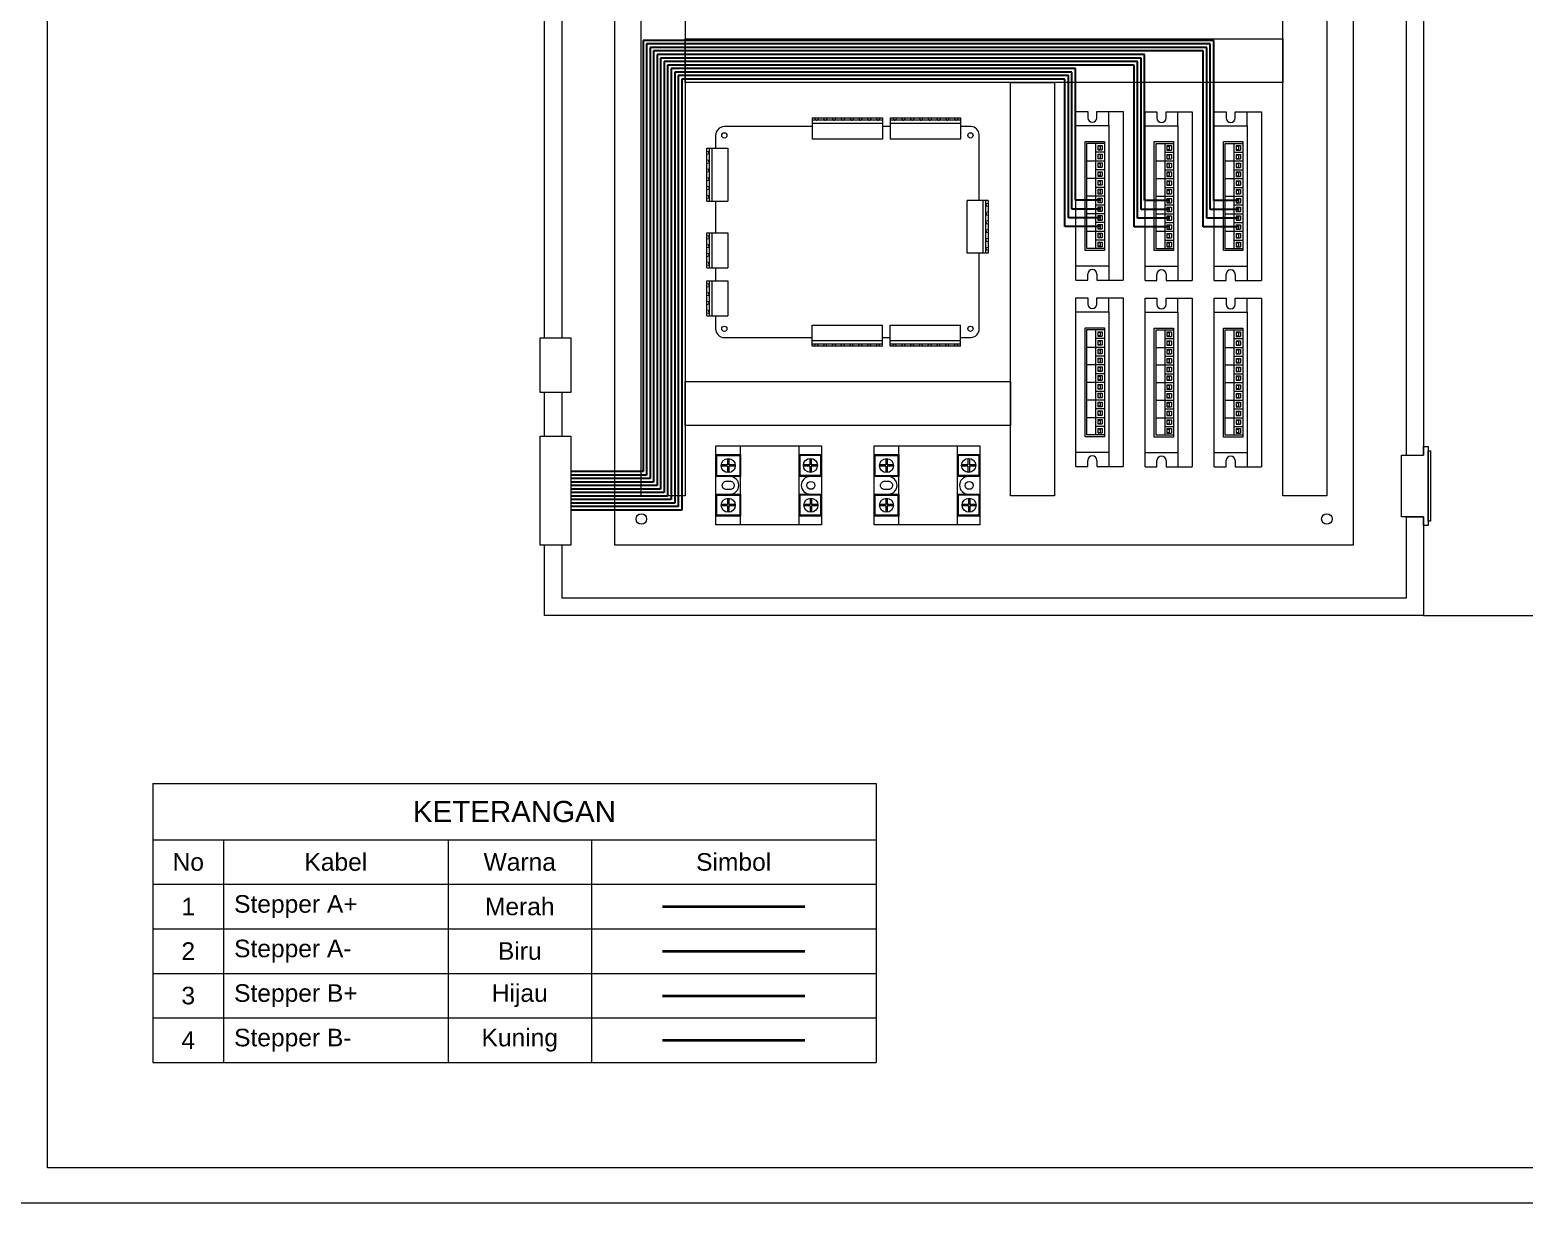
# Model space of a CAD drawing. Header units: millimetres. Extents: x 1937 to 4749, y 83 to 1608.
# Drawn here: x 2362.3 to 2574.8, y 82.9 to 249.8 of the extents above; entities that cross this region are included whole.
import ezdxf

# ---------------------------------------------------------------- set-up
doc = ezdxf.new("R2010")
doc.units = ezdxf.units.MM
doc.layers.get('0').update_dxf_attribs({"lineweight": 0})
for name, color, linetype, lineweight in [('A+', 1, 'Continuous', 30), ('A-', 150, 'Continuous', 30), ('B+', 3, 'Continuous', 30), ('B-', 2, 'Continuous', 30), ('Box Panel', 7, 'Continuous', 0), ('SSR DC', 7, 'Continuous', 0), ('TB6600', 7, 'Continuous', 0)]:
    doc.layers.add(name, color=color, linetype=linetype, lineweight=lineweight)
doc.layers.add('Cable Duct', color=7, linetype='Continuous')
doc.styles.get("Standard").update_dxf_attribs({"font": 'arial.ttf'})

# ---------------------------------------------------------------- blocks, each defined once
blk = doc.blocks.new('TB6600')
for p, q in [((5.36, 41.97), (12.11, 41.97)), ((17.31, 41.97), (24.06, 41.97)), ((24.06, 41.97), (32.21, 41.97)), ((5.36, -54.03), (12.11, -54.03)), ((17.31, -54.03), (24.06, -54.03)), ((24.06, -54.03), (32.21, -54.03))]:
    blk.add_line(p, q)
for points in [[(12.11, 41.97), (12.11, 38.42)], [(17.31, 38.42), (17.31, 38.42), (17.31, 41.97)], [(12.11, -54.03), (12.11, -50.48)], [(17.31, -50.48), (17.31, -50.48), (17.31, -54.03)]]:
    blk.add_lwpolyline(points)
for centre, start, end in [((14.71, 38.42), 180, 0), ((14.71, -50.48), 0, 180)]:
    blk.add_arc(centre, 2.6, start, end)
at = {"layer": 'TB6600'}
for p, q in [((5.36, -54.03), (5.36, 41.97)), ((24.06, 33.97), (24.06, 41.97)), ((32.21, 41.97), (32.21, -54.03)), ((10.56, 24.97), (21.56, 24.97)), ((10.56, -37.03), (10.56, 24.97)), ((11.56, 23.97), (21.56, 23.97)), ((11.56, -36.03), (11.56, 23.97)), ((16.56, 23.97), (16.56, -36.03)), ((16.56, 18.97), (21.56, 18.97)), ((17.81, 22.72), (20.31, 22.72)), ((17.81, 22.72), (17.81, 20.22)), ((17.81, 22.47), (19.06, 22.47)), ((17.81, 20.47), (19.06, 20.47)), ((17.81, 20.22), (20.31, 20.22)), ((17.81, 20.22), (20.31, 20.22)), ((17.81, 17.72), (20.31, 17.72)), ((17.81, 17.72), (17.81, 15.22)), ((17.81, 17.47), (19.06, 17.47)), ((19.06, 22.47), (19.06, 20.47)), ((19.06, 17.47), (19.06, 15.47)), ((20.31, 22.72), (20.31, 20.22)), ((20.31, 17.72), (20.31, 15.22)), ((21.56, 24.97), (21.56, 23.97)), ((21.56, 23.97), (21.56, -36.03)), ((11.56, 13.97), (21.56, 13.97)), ((16.56, 8.97), (21.56, 8.97)), ((17.81, 15.47), (19.06, 15.47)), ((17.81, 15.22), (20.31, 15.22)), ((17.81, 15.22), (20.31, 15.22)), ((17.81, 12.72), (20.31, 12.72)), ((17.81, 12.72), (17.81, 10.22)), ((17.81, 12.47), (19.06, 12.47)), ((17.81, 10.47), (19.06, 10.47)), ((17.81, 10.22), (20.31, 10.22)), ((17.81, 10.22), (20.31, 10.22)), ((19.06, 12.47), (19.06, 10.47)), ((20.31, 12.72), (20.31, 10.22)), ((11.56, 3.97), (21.56, 3.97)), ((17.81, 7.72), (20.31, 7.72)), ((17.81, 7.72), (17.81, 5.22)), ((17.81, 7.47), (19.06, 7.47)), ((17.81, 5.47), (19.06, 5.47)), ((17.81, 5.22), (20.31, 5.22)), ((17.81, 5.22), (20.31, 5.22)), ((17.81, 2.72), (20.31, 2.72)), ((17.81, 2.72), (17.81, 0.22)), ((17.81, 2.47), (19.06, 2.47)), ((17.81, 0.47), (19.06, 0.47)), ((17.81, 0.22), (20.31, 0.22)), ((17.81, 0.22), (20.31, 0.22)), ((19.06, 7.47), (19.06, 5.47)), ((19.06, 2.47), (19.06, 0.47)), ((20.31, 7.72), (20.31, 5.22)), ((20.31, 2.72), (20.31, 0.22)), ((11.56, -6.03), (21.56, -6.03)), ((16.56, -1.03), (21.56, -1.03)), ((17.81, -2.28), (20.31, -2.28)), ((17.81, -2.28), (17.81, -4.78)), ((17.81, -2.53), (19.06, -2.53)), ((17.81, -4.53), (19.06, -4.53)), ((17.81, -4.78), (20.31, -4.78)), ((17.81, -4.78), (20.31, -4.78)), ((17.81, -7.28), (20.31, -7.28)), ((17.81, -7.28), (17.81, -9.78)), ((17.81, -7.53), (19.06, -7.53)), ((19.06, -2.53), (19.06, -4.53)), ((19.06, -7.53), (19.06, -9.53)), ((20.31, -2.28), (20.31, -4.78)), ((20.31, -7.28), (20.31, -9.78)), ((11.56, -16.03), (21.56, -16.03)), ((16.56, -11.03), (21.56, -11.03)), ((17.81, -9.53), (19.06, -9.53)), ((17.81, -9.78), (20.31, -9.78)), ((17.81, -9.78), (20.31, -9.78)), ((17.81, -12.28), (20.31, -12.28)), ((17.81, -12.28), (17.81, -14.78)), ((17.81, -12.53), (19.06, -12.53)), ((17.81, -14.53), (19.06, -14.53)), ((17.81, -14.78), (20.31, -14.78)), ((17.81, -14.78), (20.31, -14.78)), ((19.06, -12.53), (19.06, -14.53)), ((20.31, -12.28), (20.31, -14.78)), ((16.56, -21.03), (21.56, -21.03)), ((17.81, -17.28), (20.31, -17.28)), ((17.81, -17.28), (17.81, -19.78)), ((17.81, -17.53), (19.06, -17.53)), ((17.81, -19.53), (19.06, -19.53)), ((17.81, -19.78), (20.31, -19.78)), ((17.81, -19.78), (20.31, -19.78)), ((17.81, -22.28), (20.31, -22.28)), ((17.81, -22.28), (17.81, -24.78)), ((17.81, -22.53), (19.06, -22.53)), ((17.81, -24.53), (19.06, -24.53)), ((17.81, -24.78), (20.31, -24.78)), ((17.81, -24.78), (20.31, -24.78)), ((19.06, -17.53), (19.06, -19.53)), ((19.06, -22.53), (19.06, -24.53)), ((20.31, -17.28), (20.31, -19.78)), ((20.31, -22.28), (20.31, -24.78)), ((11.56, -26.03), (21.56, -26.03)), ((16.56, -31.03), (21.56, -31.03)), ((17.81, -27.28), (20.31, -27.28)), ((17.81, -27.28), (17.81, -29.78)), ((17.81, -27.53), (19.06, -27.53)), ((17.81, -29.53), (19.06, -29.53)), ((17.81, -29.78), (20.31, -29.78)), ((17.81, -29.78), (20.31, -29.78)), ((17.81, -32.28), (20.31, -32.28)), ((17.81, -32.28), (17.81, -34.78)), ((17.81, -32.53), (19.06, -32.53)), ((19.06, -27.53), (19.06, -29.53)), ((19.06, -32.53), (19.06, -34.53)), ((20.31, -27.28), (20.31, -29.78)), ((20.31, -32.28), (20.31, -34.78)), ((21.56, -37.03), (10.56, -37.03)), ((21.56, -36.03), (11.56, -36.03)), ((17.81, -34.53), (19.06, -34.53)), ((17.81, -34.78), (20.31, -34.78)), ((17.81, -34.78), (20.31, -34.78)), ((21.56, -36.03), (21.56, -37.03)), ((24.06, -46.03), (24.06, -54.03))]:
    blk.add_line(p, q, dxfattribs=at)
blk.add_lwpolyline([(5.36, 33.97), (24.06, 33.97), (24.06, -46.03), (5.36, -46.03)], close=True, dxfattribs=at)
blk = doc.blocks.new('SSR DC')
at = {"lineweight": 0}
for p, q in [((395.43, -135.13), (394.54, -135.13)), ((395.43, -135.33), (394.54, -135.33)), ((395.43, -135.13), (395.43, -134.24)), ((395.43, -136.23), (395.43, -135.33)), ((395.63, -135.13), (395.63, -134.24)), ((396.53, -135.13), (395.63, -135.13)), ((395.63, -136.23), (395.63, -135.33)), ((396.53, -135.33), (395.63, -135.33)), ((401.06, -135.13), (400.16, -135.13)), ((401.06, -135.33), (400.16, -135.33)), ((401.06, -135.13), (401.06, -134.24)), ((401.06, -136.23), (401.06, -135.33)), ((401.26, -135.13), (401.26, -134.24)), ((402.15, -135.13), (401.26, -135.13)), ((401.26, -136.23), (401.26, -135.33)), ((402.15, -135.33), (401.26, -135.33)), ((392.72, -136.98), (403.97, -136.98)), ((392.72, -145.33), (403.97, -145.33)), ((395.43, -146.88), (395.43, -145.99)), ((395.63, -146.88), (395.63, -145.99)), ((401.09, -146.81), (401.09, -145.91)), ((401.29, -146.81), (401.29, -145.91)), ((395.43, -146.88), (394.54, -146.88)), ((395.43, -147.08), (394.54, -147.08)), ((395.43, -147.98), (395.43, -147.08)), ((396.53, -146.88), (395.63, -146.88)), ((395.63, -147.98), (395.63, -147.08)), ((396.53, -147.08), (395.63, -147.08)), ((401.09, -146.81), (400.19, -146.81)), ((401.09, -147.01), (400.19, -147.01)), ((401.09, -147.9), (401.09, -147.01)), ((402.18, -146.81), (401.29, -146.81)), ((401.29, -147.9), (401.29, -147.01)), ((402.18, -147.01), (401.29, -147.01))]:
    blk.add_line(p, q, dxfattribs=at)
for points in [[(392.72, -133.48), (403.97, -133.48), (403.97, -148.48), (392.72, -148.48)], [(393.97, -133.48), (397.1, -133.48), (397.1, -136.98), (393.97, -136.98)], [(394.1, -133.61), (396.97, -133.61), (396.97, -136.86), (394.1, -136.86)], [(399.6, -133.48), (402.72, -133.48), (402.72, -136.98), (399.6, -136.98)], [(399.72, -133.61), (402.6, -133.61), (402.6, -136.86), (399.72, -136.86)], [(397.11, -148.48), (393.96, -148.48), (393.96, -145.33), (397.11, -145.33)], [(396.99, -148.36), (394.09, -148.36), (394.09, -145.46), (396.99, -145.46)], [(402.76, -148.48), (399.61, -148.48), (399.61, -145.33), (402.76, -145.33)], [(402.64, -148.36), (399.74, -148.36), (399.74, -145.46), (402.64, -145.46)]]:
    blk.add_lwpolyline(points, close=True, dxfattribs=at)
for points in [[(397.1, -133.48), (397.1, -135.48, 0.414214), (398.35, -136.73), (398.35, -136.73, 0.414214), (399.6, -135.48), (399.6, -133.48)], [(397.75, -135.23), (397.75, -134.98, -0.414214), (398.35, -134.38), (398.35, -134.38, -0.414214), (398.95, -134.98), (398.95, -135.23)], [(398.95, -135.48), (398.95, -135.48, -0.414214), (398.35, -136.08), (398.35, -136.08, -0.414214), (397.75, -135.48)], [(399.61, -148.48), (399.61, -146.86, 0.414214), (398.36, -145.61), (398.36, -145.61, 0.414214), (397.11, -146.86), (397.11, -148.48)]]:
    blk.add_lwpolyline(points, format="xyb", dxfattribs=at)
for points in [[(397.75, -135.48), (397.75, -135.23)], [(398.95, -135.23), (398.95, -135.48)]]:
    blk.add_lwpolyline(points, dxfattribs=at)
for centre, radius in [((395.53, -135.23), 1), ((401.16, -135.23), 1), ((395.53, -146.98), 1), ((398.35, -146.98), 0.562), ((401.19, -146.91), 1)]:
    blk.add_circle(centre, radius, dxfattribs=at)
blk = doc.blocks.new('*T39')
at = {"color": 0, "linetype": 'ByBlock', "lineweight": -2, "transparency": 16777216}
for p, q in [((0, 0), (102.82, 0)), ((0, 0), (0, -39.67)), ((102.82, 0), (102.82, -39.67)), ((0, -8), (102.82, -8)), ((10.04, -8), (10.04, -39.67)), ((41.99, -8), (41.99, -39.67)), ((62.34, -8), (62.34, -39.67)), ((0, -14.33), (102.82, -14.33)), ((0, -20.67), (102.82, -20.67)), ((0, -27), (102.82, -27)), ((0, -33.33), (102.82, -33.33)), ((0, -39.67), (102.82, -39.67))]:
    blk.add_line(p, q, dxfattribs=at)
at = {"color": 0, "transparency": 16777216}
for s, insert, char_height, width, attachment_point in [('KETERANGAN', (51.41, -4), 3, 99.8175, 5), ('No', (5.02, -11.17), 2.5, 7.0402, 5), ('Kabel', (26.01, -11.17), 2.5, 28.9469, 5), ('Warna', (52.16, -11.17), 2.5, 17.3479, 5), ('Simbol', (82.58, -11.17), 2.5, 37.4825, 5), ('1', (5.02, -17.5), 2.5, 7.0402, 5), ('Stepper A+', (11.54, -17.5), 2.5, 28.9469, 4), ('Merah', (52.16, -17.5), 2.5, 17.3479, 5), ('2', (5.02, -23.83), 2.5, 7.0402, 5), ('Stepper A-', (11.54, -23.83), 2.5, 28.9469, 4), ('Biru', (52.16, -23.83), 2.5, 17.3479, 5), ('3', (5.02, -30.17), 2.5, 7.0402, 5), ('Stepper B+', (11.54, -30.17), 2.5, 28.9469, 4), ('Hijau', (52.16, -30.17), 2.5, 17.3479, 5), ('4', (5.02, -36.5), 2.5, 7.0402, 5), ('Stepper B-', (11.54, -36.5), 2.5, 28.9469, 4), ('Kuning', (52.16, -36.5), 2.5, 17.3479, 5)]:
    blk.add_mtext(s, dxfattribs=dict(at, insert=insert, char_height=char_height, width=width, attachment_point=attachment_point))

msp = doc.modelspace()

# ---------------------------------------------------------------- linework, layer by layer
for p, q in [((2455.522, 242.282), (2455.522, 199.782)), ((2558.022, 189.297), (2560.522, 189.297)), ((2558.022, 180.547), (2560.522, 180.547)), ((2560.522, 166.484), (2579.76, 166.484))]:
    msp.add_line(p, q)
at = {"color": 7, "linetype": 'Continuous', "lineweight": 0}
for p, q in [((2461.146, 236.03), (2461.034, 236.028)), ((2473.556, 236.03), (2461.146, 236.03)), ((2473.556, 237.264), (2473.556, 234.264)), ((2473.556, 237.264), (2483.556, 237.264)), ((2483.556, 236.939), (2473.556, 236.939)), ((2473.556, 236.514), (2483.556, 236.514)), ((2473.956, 237.264), (2474.006, 236.939)), ((2474.119, 236.964), (2474.112, 236.939)), ((2474.119, 236.964), (2474.244, 236.964)), ((2474.244, 236.964), (2474.25, 236.939)), ((2474.406, 237.264), (2474.356, 236.939)), ((2475.206, 237.264), (2475.256, 236.939)), ((2475.369, 236.964), (2475.362, 236.939)), ((2475.369, 236.964), (2475.494, 236.964)), ((2475.494, 236.964), (2475.5, 236.939)), ((2475.656, 237.264), (2475.606, 236.939)), ((2476.456, 237.264), (2476.506, 236.939)), ((2476.619, 236.964), (2476.612, 236.939)), ((2476.619, 236.964), (2476.744, 236.964)), ((2476.744, 236.964), (2476.75, 236.939)), ((2476.906, 237.264), (2476.856, 236.939)), ((2477.706, 237.264), (2477.756, 236.939)), ((2477.869, 236.964), (2477.862, 236.939)), ((2477.869, 236.964), (2477.994, 236.964)), ((2477.994, 236.964), (2478, 236.939)), ((2478.156, 237.264), (2478.106, 236.939)), ((2478.956, 237.264), (2479.006, 236.939)), ((2479.119, 236.964), (2479.112, 236.939)), ((2479.119, 236.964), (2479.244, 236.964)), ((2479.244, 236.964), (2479.25, 236.939)), ((2479.406, 237.264), (2479.356, 236.939)), ((2480.206, 237.264), (2480.256, 236.939)), ((2480.369, 236.964), (2480.362, 236.939)), ((2480.369, 236.964), (2480.494, 236.964)), ((2480.494, 236.964), (2480.5, 236.939)), ((2480.656, 237.264), (2480.606, 236.939)), ((2481.456, 237.264), (2481.506, 236.939)), ((2481.619, 236.964), (2481.612, 236.939)), ((2481.619, 236.964), (2481.744, 236.964)), ((2481.744, 236.964), (2481.75, 236.939)), ((2481.906, 237.264), (2481.856, 236.939)), ((2482.706, 237.264), (2482.756, 236.939)), ((2482.869, 236.964), (2482.862, 236.939)), ((2482.869, 236.964), (2482.994, 236.964)), ((2482.994, 236.964), (2483, 236.939)), ((2483.156, 237.264), (2483.106, 236.939)), ((2483.556, 237.264), (2483.556, 234.264)), ((2484.669, 236.03), (2483.556, 236.03)), ((2484.669, 237.264), (2484.669, 234.264)), ((2484.669, 237.264), (2494.669, 237.264)), ((2494.669, 236.939), (2484.669, 236.939)), ((2484.669, 236.514), (2494.669, 236.514)), ((2485.069, 237.264), (2485.119, 236.939)), ((2485.231, 236.964), (2485.225, 236.939)), ((2485.231, 236.964), (2485.356, 236.964)), ((2485.356, 236.964), (2485.362, 236.939)), ((2485.519, 237.264), (2485.469, 236.939)), ((2486.319, 237.264), (2486.369, 236.939)), ((2486.481, 236.964), (2486.475, 236.939)), ((2486.481, 236.964), (2486.606, 236.964)), ((2486.606, 236.964), (2486.612, 236.939)), ((2486.769, 237.264), (2486.719, 236.939)), ((2487.569, 237.264), (2487.619, 236.939)), ((2487.731, 236.964), (2487.725, 236.939)), ((2487.731, 236.964), (2487.856, 236.964)), ((2487.856, 236.964), (2487.862, 236.939)), ((2488.019, 237.264), (2487.969, 236.939)), ((2488.819, 237.264), (2488.869, 236.939)), ((2488.981, 236.964), (2488.975, 236.939)), ((2488.981, 236.964), (2489.106, 236.964)), ((2489.106, 236.964), (2489.112, 236.939)), ((2489.269, 237.264), (2489.219, 236.939)), ((2490.069, 237.264), (2490.119, 236.939)), ((2490.231, 236.964), (2490.225, 236.939)), ((2490.231, 236.964), (2490.356, 236.964)), ((2490.356, 236.964), (2490.362, 236.939)), ((2490.519, 237.264), (2490.469, 236.939)), ((2491.319, 237.264), (2491.369, 236.939)), ((2491.481, 236.964), (2491.475, 236.939)), ((2491.481, 236.964), (2491.606, 236.964)), ((2491.606, 236.964), (2491.612, 236.939)), ((2491.769, 237.264), (2491.719, 236.939)), ((2492.569, 237.264), (2492.619, 236.939)), ((2492.731, 236.964), (2492.725, 236.939)), ((2492.731, 236.964), (2492.856, 236.964)), ((2492.856, 236.964), (2492.862, 236.939)), ((2493.019, 237.264), (2492.969, 236.939)), ((2493.819, 237.264), (2493.869, 236.939)), ((2493.981, 236.964), (2493.975, 236.939)), ((2493.981, 236.964), (2494.106, 236.964)), ((2494.106, 236.964), (2494.112, 236.939)), ((2494.269, 237.264), (2494.219, 236.939)), ((2494.669, 237.264), (2494.669, 234.264)), ((2496.146, 236.03), (2494.669, 236.03)), ((2459.829, 234.78), (2459.829, 232.945)), ((2483.556, 234.264), (2473.556, 234.264)), ((2494.669, 234.264), (2484.669, 234.264)), ((2497.329, 234.78), (2497.327, 234.887)), ((2497.329, 225.509), (2497.329, 234.78)), ((2458.594, 232.945), (2461.594, 232.945)), ((2458.594, 225.445), (2458.594, 232.945)), ((2458.594, 232.545), (2458.919, 232.495)), ((2458.594, 232.095), (2458.919, 232.145)), ((2458.894, 232.383), (2458.919, 232.389)), ((2458.894, 232.258), (2458.894, 232.383)), ((2458.894, 232.258), (2458.919, 232.252)), ((2458.919, 232.945), (2458.919, 225.445)), ((2459.344, 225.445), (2459.344, 232.945)), ((2461.594, 232.945), (2461.594, 225.445)), ((2458.594, 231.295), (2458.919, 231.245)), ((2458.594, 230.845), (2458.919, 230.895)), ((2458.594, 230.045), (2458.919, 229.995)), ((2458.594, 229.595), (2458.919, 229.645)), ((2458.894, 231.133), (2458.919, 231.139)), ((2458.894, 231.008), (2458.894, 231.133)), ((2458.894, 231.008), (2458.919, 231.002)), ((2458.894, 229.883), (2458.919, 229.889)), ((2458.894, 229.758), (2458.894, 229.883)), ((2458.894, 229.758), (2458.919, 229.752)), ((2458.594, 228.795), (2458.919, 228.745)), ((2458.594, 228.345), (2458.919, 228.395)), ((2458.594, 227.545), (2458.919, 227.495)), ((2458.894, 228.633), (2458.919, 228.639)), ((2458.894, 228.508), (2458.894, 228.633)), ((2458.894, 228.508), (2458.919, 228.502)), ((2458.894, 227.383), (2458.919, 227.389)), ((2458.894, 227.258), (2458.894, 227.383)), ((2458.594, 227.095), (2458.919, 227.145)), ((2458.594, 226.295), (2458.919, 226.245)), ((2458.594, 225.845), (2458.919, 225.895)), ((2458.594, 225.445), (2461.594, 225.445)), ((2458.894, 227.258), (2458.919, 227.252)), ((2458.894, 226.133), (2458.919, 226.139)), ((2458.894, 226.008), (2458.894, 226.133)), ((2458.894, 226.008), (2458.919, 226.002)), ((2459.829, 225.445), (2459.829, 220.93)), ((2498.607, 225.509), (2495.607, 225.509)), ((2495.607, 218.009), (2495.607, 225.509)), ((2497.857, 225.509), (2497.857, 218.009)), ((2498.282, 218.009), (2498.282, 225.509)), ((2498.607, 225.509), (2498.607, 218.009)), ((2498.607, 225.109), (2498.282, 225.059)), ((2498.307, 224.947), (2498.282, 224.953)), ((2498.307, 224.822), (2498.282, 224.815)), ((2498.607, 224.659), (2498.282, 224.709)), ((2498.607, 223.859), (2498.282, 223.809)), ((2498.307, 223.697), (2498.282, 223.703)), ((2498.307, 223.572), (2498.282, 223.565)), ((2498.607, 223.409), (2498.282, 223.459)), ((2498.307, 224.947), (2498.307, 224.822)), ((2498.307, 223.697), (2498.307, 223.572)), ((2498.607, 222.609), (2498.282, 222.559)), ((2498.307, 222.447), (2498.282, 222.453)), ((2498.307, 222.322), (2498.282, 222.315)), ((2498.607, 222.159), (2498.282, 222.209)), ((2498.607, 221.359), (2498.282, 221.309)), ((2498.307, 221.197), (2498.282, 221.203)), ((2498.307, 221.072), (2498.282, 221.065)), ((2498.307, 222.447), (2498.307, 222.322)), ((2498.307, 221.197), (2498.307, 221.072)), ((2458.599, 220.93), (2461.599, 220.93)), ((2458.599, 215.93), (2458.599, 220.93)), ((2458.599, 220.53), (2458.924, 220.48)), ((2458.599, 220.08), (2458.924, 220.13)), ((2458.599, 219.28), (2458.924, 219.23)), ((2458.599, 218.83), (2458.924, 218.88)), ((2458.899, 220.368), (2458.924, 220.374)), ((2458.899, 220.243), (2458.899, 220.368)), ((2458.899, 220.243), (2458.924, 220.237)), ((2458.899, 219.118), (2458.924, 219.124)), ((2458.899, 218.993), (2458.899, 219.118)), ((2458.899, 218.993), (2458.924, 218.987)), ((2458.924, 220.93), (2458.924, 215.93)), ((2459.349, 215.93), (2459.349, 220.93)), ((2461.599, 220.93), (2461.599, 215.93)), ((2498.607, 220.909), (2498.282, 220.959)), ((2498.607, 220.109), (2498.282, 220.059)), ((2498.307, 219.947), (2498.282, 219.953)), ((2498.307, 219.822), (2498.282, 219.815)), ((2498.607, 219.659), (2498.282, 219.709)), ((2498.607, 218.859), (2498.282, 218.809)), ((2498.307, 219.947), (2498.307, 219.822)), ((2458.599, 218.03), (2458.924, 217.98)), ((2458.599, 217.58), (2458.924, 217.63)), ((2458.599, 216.78), (2458.924, 216.73)), ((2458.899, 217.868), (2458.924, 217.874)), ((2458.899, 217.743), (2458.899, 217.868)), ((2458.899, 217.743), (2458.924, 217.737)), ((2498.607, 218.009), (2495.607, 218.009)), ((2497.329, 207.28), (2497.329, 218.009)), ((2498.307, 218.697), (2498.282, 218.703)), ((2498.307, 218.572), (2498.282, 218.565)), ((2498.607, 218.409), (2498.282, 218.459)), ((2498.307, 218.697), (2498.307, 218.572)), ((2458.599, 216.33), (2458.924, 216.38)), ((2458.599, 215.93), (2461.599, 215.93)), ((2458.899, 216.618), (2458.924, 216.624)), ((2458.899, 216.493), (2458.899, 216.618)), ((2458.899, 216.493), (2458.924, 216.487)), ((2459.829, 215.93), (2459.829, 214.104)), ((2458.599, 214.104), (2461.599, 214.104)), ((2458.599, 209.104), (2458.599, 214.104)), ((2458.599, 213.704), (2458.924, 213.654)), ((2458.599, 213.254), (2458.924, 213.304)), ((2458.899, 213.542), (2458.924, 213.548)), ((2458.899, 213.417), (2458.899, 213.542)), ((2458.899, 213.417), (2458.924, 213.41)), ((2458.924, 214.104), (2458.924, 209.104)), ((2459.349, 209.104), (2459.349, 214.104)), ((2461.599, 214.104), (2461.599, 209.104)), ((2458.599, 212.454), (2458.924, 212.404)), ((2458.599, 212.004), (2458.924, 212.054)), ((2458.599, 211.204), (2458.924, 211.154)), ((2458.599, 210.754), (2458.924, 210.804)), ((2458.899, 212.292), (2458.924, 212.298)), ((2458.899, 212.167), (2458.899, 212.292)), ((2458.899, 212.167), (2458.924, 212.16)), ((2458.899, 211.042), (2458.924, 211.048)), ((2458.899, 210.917), (2458.899, 211.042)), ((2458.899, 210.917), (2458.924, 210.91)), ((2458.599, 209.954), (2458.924, 209.904)), ((2458.599, 209.504), (2458.924, 209.554)), ((2458.599, 209.104), (2461.599, 209.104)), ((2458.899, 209.792), (2458.924, 209.798)), ((2458.899, 209.667), (2458.899, 209.792)), ((2458.899, 209.667), (2458.924, 209.66)), ((2459.829, 209.104), (2459.829, 207.28)), ((2473.566, 204.8), (2473.566, 207.8)), ((2473.566, 207.8), (2483.566, 207.8)), ((2483.566, 204.8), (2483.566, 207.8)), ((2484.679, 204.8), (2484.679, 207.8)), ((2484.679, 207.8), (2494.679, 207.8)), ((2494.679, 204.8), (2494.679, 207.8)), ((2461.079, 206.03), (2473.566, 206.03)), ((2483.566, 205.55), (2473.566, 205.55)), ((2473.566, 205.125), (2483.566, 205.125)), ((2483.566, 204.8), (2473.566, 204.8)), ((2473.966, 204.8), (2474.016, 205.125)), ((2474.129, 205.1), (2474.122, 205.125)), ((2474.254, 205.1), (2474.129, 205.1)), ((2474.254, 205.1), (2474.26, 205.125)), ((2474.416, 204.8), (2474.366, 205.125)), ((2475.216, 204.8), (2475.266, 205.125)), ((2475.379, 205.1), (2475.372, 205.125)), ((2475.504, 205.1), (2475.379, 205.1)), ((2475.504, 205.1), (2475.51, 205.125)), ((2475.666, 204.8), (2475.616, 205.125)), ((2476.466, 204.8), (2476.516, 205.125)), ((2476.629, 205.1), (2476.622, 205.125)), ((2476.754, 205.1), (2476.629, 205.1)), ((2476.754, 205.1), (2476.76, 205.125)), ((2476.916, 204.8), (2476.866, 205.125)), ((2477.716, 204.8), (2477.766, 205.125)), ((2477.879, 205.1), (2477.872, 205.125)), ((2478.004, 205.1), (2477.879, 205.1)), ((2478.004, 205.1), (2478.01, 205.125)), ((2478.166, 204.8), (2478.116, 205.125)), ((2478.966, 204.8), (2479.016, 205.125)), ((2479.129, 205.1), (2479.122, 205.125)), ((2479.254, 205.1), (2479.129, 205.1)), ((2479.254, 205.1), (2479.26, 205.125)), ((2479.416, 204.8), (2479.366, 205.125)), ((2480.216, 204.8), (2480.266, 205.125)), ((2480.379, 205.1), (2480.372, 205.125)), ((2480.504, 205.1), (2480.379, 205.1)), ((2480.504, 205.1), (2480.51, 205.125)), ((2480.666, 204.8), (2480.616, 205.125)), ((2481.466, 204.8), (2481.516, 205.125)), ((2481.629, 205.1), (2481.622, 205.125)), ((2481.754, 205.1), (2481.629, 205.1)), ((2481.754, 205.1), (2481.76, 205.125)), ((2481.916, 204.8), (2481.866, 205.125)), ((2482.716, 204.8), (2482.766, 205.125)), ((2482.879, 205.1), (2482.872, 205.125)), ((2483.004, 205.1), (2482.879, 205.1)), ((2483.004, 205.1), (2483.01, 205.125)), ((2483.166, 204.8), (2483.116, 205.125)), ((2483.566, 206.03), (2484.679, 206.03)), ((2494.679, 205.55), (2484.679, 205.55)), ((2484.679, 205.125), (2494.679, 205.125)), ((2494.679, 204.8), (2484.679, 204.8)), ((2485.079, 204.8), (2485.129, 205.125)), ((2485.241, 205.1), (2485.235, 205.125)), ((2485.366, 205.1), (2485.241, 205.1)), ((2485.366, 205.1), (2485.372, 205.125)), ((2485.529, 204.8), (2485.479, 205.125)), ((2486.329, 204.8), (2486.379, 205.125)), ((2486.491, 205.1), (2486.485, 205.125)), ((2486.616, 205.1), (2486.491, 205.1)), ((2486.616, 205.1), (2486.622, 205.125)), ((2486.779, 204.8), (2486.729, 205.125)), ((2487.579, 204.8), (2487.629, 205.125)), ((2487.741, 205.1), (2487.735, 205.125)), ((2487.866, 205.1), (2487.741, 205.1)), ((2487.866, 205.1), (2487.872, 205.125)), ((2488.029, 204.8), (2487.979, 205.125)), ((2488.829, 204.8), (2488.879, 205.125)), ((2488.991, 205.1), (2488.985, 205.125)), ((2489.116, 205.1), (2488.991, 205.1)), ((2489.116, 205.1), (2489.122, 205.125)), ((2489.279, 204.8), (2489.229, 205.125)), ((2490.079, 204.8), (2490.129, 205.125)), ((2490.241, 205.1), (2490.235, 205.125)), ((2490.366, 205.1), (2490.241, 205.1)), ((2490.366, 205.1), (2490.372, 205.125)), ((2490.529, 204.8), (2490.479, 205.125)), ((2491.329, 204.8), (2491.379, 205.125)), ((2491.491, 205.1), (2491.485, 205.125)), ((2491.616, 205.1), (2491.491, 205.1)), ((2491.616, 205.1), (2491.622, 205.125)), ((2491.779, 204.8), (2491.729, 205.125)), ((2492.579, 204.8), (2492.629, 205.125)), ((2492.741, 205.1), (2492.735, 205.125)), ((2492.866, 205.1), (2492.741, 205.1)), ((2492.866, 205.1), (2492.872, 205.125)), ((2493.029, 204.8), (2492.979, 205.125)), ((2493.829, 204.8), (2493.879, 205.125)), ((2493.991, 205.1), (2493.985, 205.125)), ((2494.116, 205.1), (2493.991, 205.1)), ((2494.116, 205.1), (2494.122, 205.125)), ((2494.279, 204.8), (2494.229, 205.125)), ((2494.679, 206.03), (2496.079, 206.03)), ((2496.079, 206.03), (2496.188, 206.035))]:
    msp.add_line(p, q, dxfattribs=at)
for points in [[(2359.829, 379.945), (2779.829, 379.945), (2779.829, 82.945), (2359.829, 82.945)], [(2364.829, 374.945), (2774.829, 374.945), (2774.829, 87.945), (2364.829, 87.945)], [(2434.897, 205.984), (2439.272, 205.984), (2439.272, 198.234), (2434.897, 198.234)], [(2434.897, 191.984), (2439.272, 191.984), (2439.272, 176.484), (2434.897, 176.484)], [(2560.522, 189.297), (2560.522, 190.547), (2561.147, 190.547), (2561.147, 179.297), (2560.522, 179.297), (2560.522, 180.547), (2557.397, 180.547), (2557.397, 189.297)], [(2561.147, 189.922), (2561.522, 189.922), (2561.522, 179.922), (2561.147, 179.922)]]:
    msp.add_lwpolyline(points, close=True)
for centre in [(2461.079, 234.78), (2496.079, 234.78), (2461.079, 207.28), (2496.079, 207.28)]:
    msp.add_circle(centre, 0.375, dxfattribs=at)
for centre in [(2449.272, 180.234), (2546.772, 180.234)]:
    msp.add_circle(centre, 0.75)
for centre, radius, start, end in [((2461.112, 234.747), 1.284, 93.49272, 178.49277), ((2496.112, 234.814), 1.217, 3.4119, 88.41195), ((2461.079, 207.28), 1.25, 179.99996, 270.00004), ((2496.079, 207.28), 1.25, 275.00137, 0.00142)]:
    msp.add_arc(centre, radius, start, end, dxfattribs=at)
at = {"layer": 'A+'}
for p, q in [((2451.022, 246.782), (2451.022, 185.484)), ((2529.178, 246.782), (2451.022, 246.782)), ((2529.178, 221.762), (2529.178, 246.782)), ((2453.022, 244.782), (2453.022, 183.484)), ((2519.34, 244.782), (2453.022, 244.782)), ((2519.34, 221.762), (2519.34, 244.782)), ((2455.022, 242.782), (2455.022, 181.484)), ((2509.504, 242.782), (2455.022, 242.782)), ((2509.504, 221.802), (2509.504, 242.782)), ((2514.504, 221.802), (2509.504, 221.802)), ((2524.34, 221.762), (2519.34, 221.762)), ((2534.178, 221.762), (2529.178, 221.762)), ((2451.022, 185.484), (2439.272, 185.484)), ((2453.022, 183.484), (2439.272, 183.484)), ((2455.022, 181.484), (2439.272, 181.484))]:
    msp.add_line(p, q, dxfattribs=at)
at = {"layer": 'A+', "color": 1, "lineweight": 40}
msp.add_line((2452.284, 125.112), (2472.525, 125.112), dxfattribs=at)
at = {"layer": 'A+', "color": 150, "lineweight": 40}
msp.add_line((2452.284, 118.778), (2472.525, 118.778), dxfattribs=at)
at = {"layer": 'A+', "color": 3, "lineweight": 40, "ltscale": 0.075}
msp.add_line((2452.284, 112.445), (2472.525, 112.445), dxfattribs=at)
at = {"layer": 'A+', "color": 2, "lineweight": 40}
msp.add_line((2452.284, 106.112), (2472.525, 106.112), dxfattribs=at)
at = {"layer": 'A-'}
for p, q in [((2450.522, 247.282), (2450.522, 185.984)), ((2529.678, 247.282), (2450.522, 247.282)), ((2529.678, 223.012), (2529.678, 247.282)), ((2452.522, 245.282), (2452.522, 183.984)), ((2519.84, 245.282), (2452.522, 245.282)), ((2519.84, 223.012), (2519.84, 245.282)), ((2454.522, 243.282), (2454.522, 181.984)), ((2510.004, 243.282), (2454.522, 243.282)), ((2510.004, 223.052), (2510.004, 243.282)), ((2514.504, 223.052), (2510.004, 223.052)), ((2524.34, 223.012), (2519.84, 223.012)), ((2534.178, 223.012), (2529.678, 223.012)), ((2450.522, 185.984), (2439.272, 185.984)), ((2452.522, 183.984), (2439.272, 183.984)), ((2454.522, 181.984), (2439.272, 181.984))]:
    msp.add_line(p, q, dxfattribs=at)
at = {"layer": 'B+'}
for p, q in [((2450.022, 247.782), (2450.022, 186.484)), ((2530.178, 247.782), (2450.022, 247.782)), ((2530.178, 224.262), (2530.178, 247.782)), ((2452.022, 245.782), (2452.022, 184.484)), ((2520.34, 245.782), (2452.022, 245.782)), ((2520.34, 224.262), (2520.34, 245.782)), ((2454.022, 243.782), (2454.022, 182.484)), ((2510.504, 243.782), (2454.022, 243.782)), ((2510.504, 224.302), (2510.504, 243.782)), ((2514.504, 224.302), (2510.504, 224.302)), ((2524.34, 224.262), (2520.34, 224.262)), ((2534.178, 224.262), (2530.178, 224.262)), ((2450.022, 186.484), (2439.272, 186.484)), ((2452.022, 184.484), (2439.272, 184.484)), ((2454.022, 182.484), (2439.272, 182.484))]:
    msp.add_line(p, q, dxfattribs=at)
at = {"layer": 'B-'}
for p, q in [((2449.522, 248.282), (2449.522, 186.984)), ((2530.678, 248.282), (2449.522, 248.282)), ((2530.678, 225.512), (2530.678, 248.282)), ((2451.522, 246.282), (2451.522, 184.984)), ((2520.84, 246.282), (2451.522, 246.282)), ((2520.84, 225.512), (2520.84, 246.282)), ((2453.522, 244.282), (2453.522, 182.984)), ((2511.004, 244.282), (2453.522, 244.282)), ((2511.004, 225.552), (2511.004, 244.282)), ((2514.504, 225.552), (2511.004, 225.552)), ((2524.34, 225.512), (2520.84, 225.512)), ((2534.178, 225.512), (2530.678, 225.512)), ((2449.522, 186.984), (2439.272, 186.984)), ((2451.522, 184.984), (2439.272, 184.984)), ((2453.522, 182.984), (2439.272, 182.984))]:
    msp.add_line(p, q, dxfattribs=at)
at = {"layer": 'Box Panel'}
for points in [[(2435.522, 205.984), (2435.522, 316.484), (2560.522, 316.484), (2560.522, 189.297)], [(2438.022, 205.984), (2438.022, 313.984), (2558.022, 313.984), (2558.022, 189.297)], [(2435.522, 191.984), (2435.522, 198.234)], [(2438.022, 191.984), (2438.022, 198.234)], [(2560.522, 180.547), (2560.522, 166.484), (2435.522, 166.484), (2435.522, 166.484), (2435.522, 176.484)], [(2558.022, 180.547), (2558.022, 168.984), (2438.022, 168.984), (2438.022, 168.984), (2438.022, 176.484)]]:
    msp.add_lwpolyline(points, dxfattribs=at)
msp.add_lwpolyline([(2445.522, 306.484), (2550.522, 306.484), (2550.522, 176.484), (2445.522, 176.484)], close=True, dxfattribs=at)
at = {"layer": 'Cable Duct', "lineweight": 0}
for points in [[(2455.522, 183.532), (2449.272, 183.532), (2449.272, 299.782), (2455.522, 299.782)], [(2546.772, 183.532), (2540.522, 183.532), (2540.522, 299.782), (2546.772, 299.782)], [(2540.522, 248.532), (2540.522, 242.282), (2455.522, 242.282), (2455.522, 248.532)], [(2501.772, 242.282), (2508.022, 242.282), (2508.022, 183.532), (2501.772, 183.532)], [(2501.772, 199.782), (2501.772, 193.532), (2455.522, 193.532), (2455.522, 199.782)]]:
    msp.add_lwpolyline(points, close=True, dxfattribs=at)

# ---------------------------------------------------------------- block references
msp.add_blockref('*T39', (2379.829, 142.612))
at = {"layer": 'SSR DC', "rotation": 90}
for p in [(2326.413, -213.338), (2348.913, -213.338)]:
    msp.add_blockref('SSR DC', p, dxfattribs=at)
at = {"layer": 'TB6600', "xscale": 0.25, "yscale": 0.25, "zscale": 0.25}
for p in [(2509.74, 227.685), (2519.576, 227.645), (2529.414, 227.645), (2509.74, 201.185), (2519.576, 201.145), (2529.414, 201.145)]:
    msp.add_blockref('TB6600', p, dxfattribs=at)

doc.saveas('drawing.dxf')
